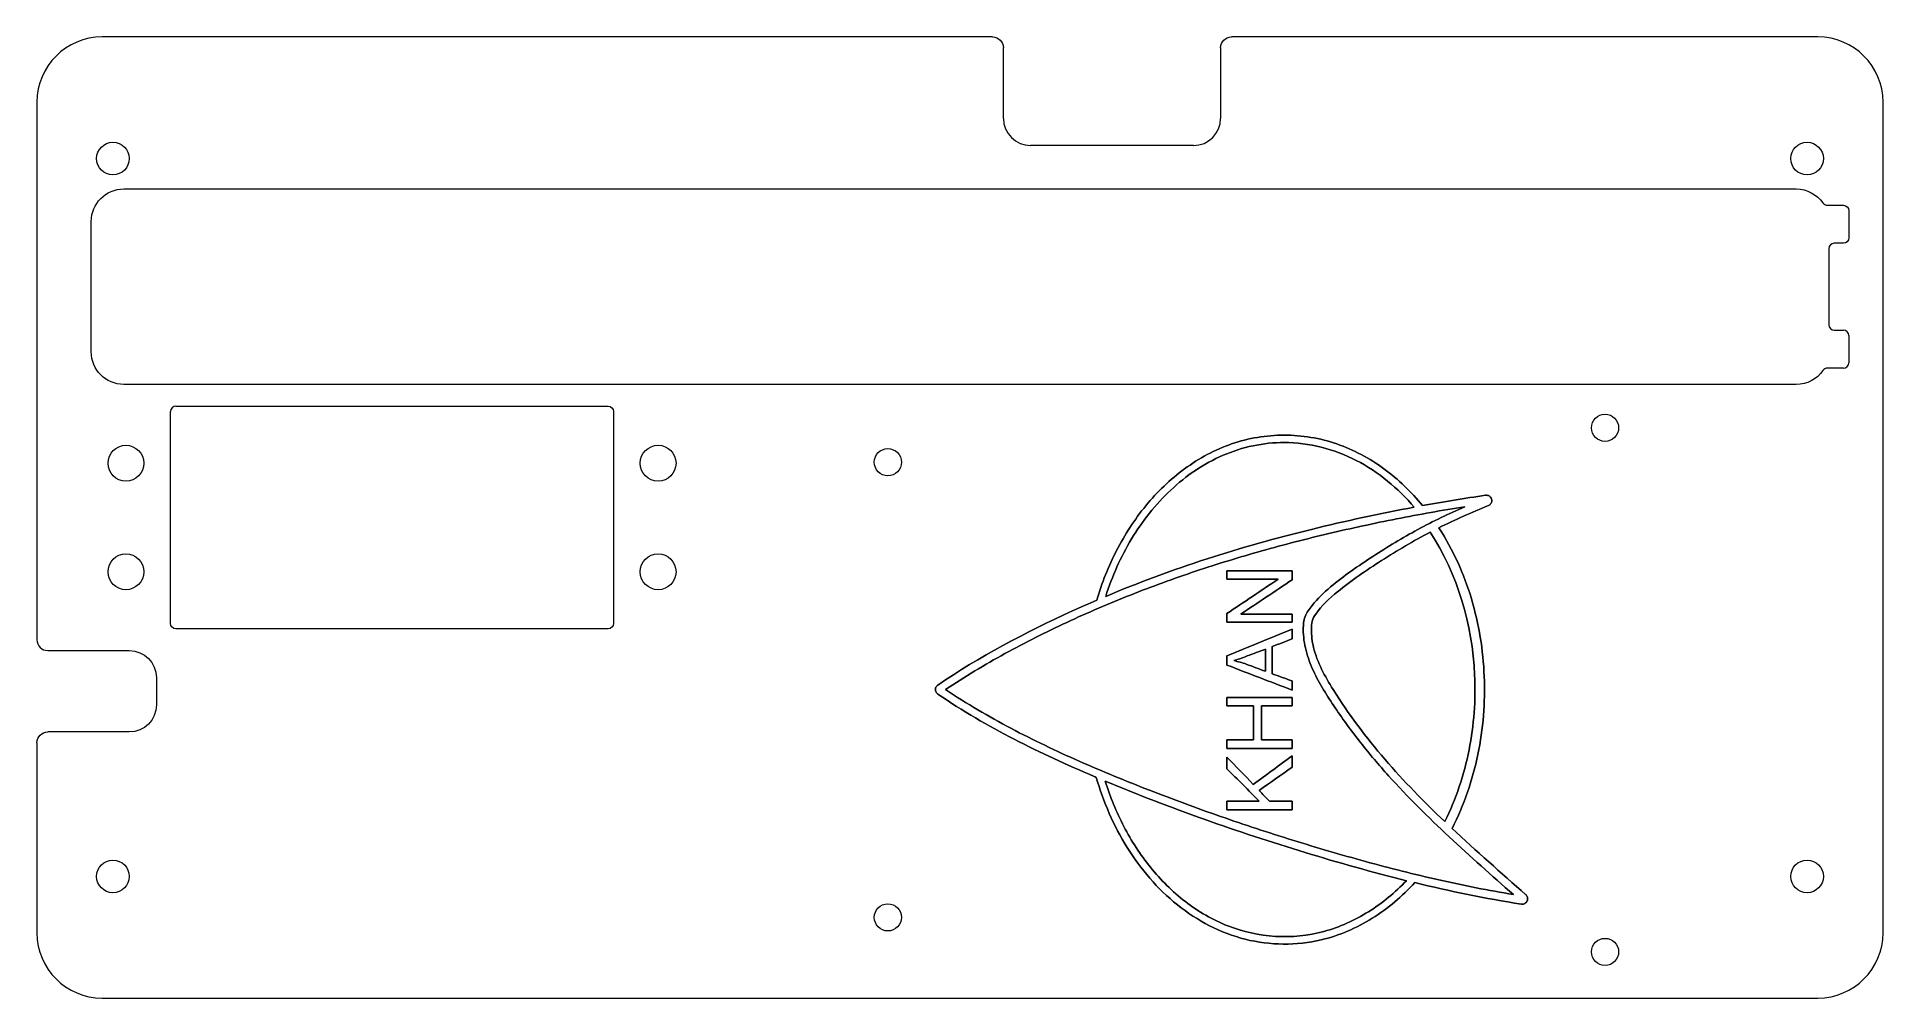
# Model space of a CAD drawing. Header units: millimetres. Extents: x -85 to 85, y -43 to 46.
import ezdxf

# ---------------------------------------------------------------- set-up
doc = ezdxf.new("R2010")
doc.units = ezdxf.units.MM
doc.layers.add('1', color=7, linetype='CONTINUOUS', true_color=0xffffff)

msp = doc.modelspace()

# ---------------------------------------------------------------- linework, layer by layer
at = {"layer": '1', "color": 252, "linetype": 'Continuous', "lineweight": 13}
for p, q in [((3, 46), (-79, 46)), ((79, 46), (25, 46)), ((4, 38.5), (4, 45)), ((24, 45), (24, 38.5)), ((-85, 40), (-85, -9.5)), ((85, -36.5), (85, 40)), ((21.5, 36), (6.5, 36)), ((-77, 32), (77, 32)), ((-80, 17), (-80, 29)), ((79.87, 30.5), (81.35, 30.5)), ((81.85, 30), (81.85, 27.5)), ((80, 26.5), (80, 19.5)), ((81.35, 27), (80.5, 27)), ((80.5, 19), (81.35, 19)), ((81.85, 18.5), (81.85, 16)), ((81.35, 15.5), (79.87, 15.5)), ((77, 14), (-77, 14)), ((-72.2, 12), (-32.4, 12)), ((-72.7, -8), (-72.7, 11.5)), ((-31.9, 11.5), (-31.9, -8)), ((-32.4, -8.5), (-72.2, -8.5)), ((-84, -10.5), (-76.5, -10.5)), ((-74, -13), (-74, -15.5)), ((-76.5, -18), (-84, -18)), ((-85, -19), (-85, -36.5)), ((-79, -42.5), (79, -42.5))]:
    msp.add_line(p, q, dxfattribs=at)
for centre, radius in [((-78, 34.8), 1.5), ((78, 34.8), 1.5), ((59.4, 10.01), 1.25), ((-76.8, 6.75), 1.65), ((-27.8, 6.75), 1.65), ((-6.64, 6.84), 1.25), ((-76.8, -3.25), 1.65), ((-27.8, -3.25), 1.65), ((-78, -31.3), 1.5), ((78, -31.3), 1.5), ((-6.64, -35.07), 1.25), ((59.4, -38.25), 1.25)]:
    msp.add_circle(centre, radius, dxfattribs=at)
for centre, radius, start, end in [((-79, 40), 6, 90, 180), ((79, 40), 6, 0, 90), ((6.5, 38.5), 2.5, 180, 270), ((21.5, 38.5), 2.5, 270, 0), ((79.87, 31), 0.5, 214.8499, 270), ((80.5, 26.5), 0.5, 90, 180), ((80.5, 19.5), 0.5, 180, 270), ((81.35, 18.5), 0.5, 0, 90), ((79.87, 15), 0.5, 90, 145.1501), ((81.35, 16), 0.5, 270, 0), ((-72.2, 11.5), 0.5, 90, 180), ((-84, -9.5), 1, 180, 270), ((-79, -36.5), 6, 180, 270), ((79, -36.5), 6, 270, 0)]:
    msp.add_arc(centre, radius, start, end, dxfattribs=at)
at = {"layer": '1', "color": 252, "linetype": 'Continuous', "lineweight": 13, "extrusion": (0, 0, -1)}
for centre, radius, start, end in [((-3, 45), 1, 90, 180), ((-25, 45), 1, 0, 90), ((77, 29), 3, 360, 90), ((-77, 29), 3, 90, 145.1501), ((-81.35, 30), 0.5, 90, 180), ((-81.35, 27.5), 0.5, 180, 270), ((77, 17), 3, 270, 360), ((-77, 17), 3, 214.8499, 270), ((32.4, 11.5), 0.5, 90, 180), ((72.2, -8), 0.5, 270, 0), ((32.4, -8), 0.5, 180, 270), ((76.5, -13), 2.5, 90, 180), ((76.5, -15.5), 2.5, 180, 270), ((84, -19), 1, 0, 90)]:
    msp.add_arc(centre, radius, start, end, dxfattribs=at)
at = {"layer": '1', "color": 252, "linetype": 'Continuous', "lineweight": 13}
for points in [[(42.6, 2.84), (41.56, 4.11), (39.17, 6.41), (34.79, 8.78), (29.86, 9.61), (24.92, 8.78), (20.55, 6.41), (16.96, 2.95), (14.28, -1.21), (13.06, -4.28), (12.6, -5.86)], [(12.6, -5.86), (13.06, -4.28), (14.28, -1.21), (16.96, 2.95), (20.55, 6.41), (24.92, 8.78), (29.86, 9.61), (34.79, 8.78), (39.17, 6.41), (41.56, 4.11), (42.6, 2.84)], [(42.6, 2.84), (44.55, 3.19), (46.49, 3.51), (48.4, 3.8)], [(48.4, 3.8), (46.49, 3.51), (44.55, 3.19), (42.6, 2.84)], [(46.49, 2.74), (44.39, 2.41), (40.2, 1.66), (33.96, 0.31), (27.78, -1.28), (21.67, -3.15), (15.68, -5.33), (9.81, -7.85), (4.1, -10.71), (0.45, -12.91), (-1.32, -14.09)], [(-1.32, -14.09), (0.45, -12.91), (4.1, -10.71), (9.81, -7.85), (15.68, -5.33), (21.67, -3.15), (27.78, -1.28), (33.96, 0.31), (40.2, 1.66), (44.39, 2.41), (46.49, 2.74)], [(48.66, 2.84), (47.13, 2.22), (45.58, 1.54), (44.09, 0.8)], [(44.09, 0.8), (45.58, 1.54), (47.13, 2.22), (48.66, 2.84)], [(45.31, -26.88), (46.41, -24.73), (47.99, -20.13), (48.56, -12.87), (47.4, -5.66), (45.41, -1.23), (44.09, 0.8)], [(44.09, 0.8), (45.41, -1.23), (47.4, -5.66), (48.56, -12.87), (47.99, -20.13), (46.41, -24.73), (45.31, -26.88)], [(30.58, -3.17), (28.58, -3.17), (26.58, -3.17), (24.58, -3.17)], [(24.58, -3.17), (26.58, -3.17), (28.58, -3.17), (30.58, -3.17)], [(24.58, -3.93), (24.58, -3.68), (24.58, -3.43), (24.58, -3.17)], [(24.58, -3.17), (24.58, -3.43), (24.58, -3.68), (24.58, -3.93)], [(30.58, -3.99), (30.58, -3.72), (30.58, -3.45), (30.58, -3.17)], [(30.58, -3.17), (30.58, -3.45), (30.58, -3.72), (30.58, -3.99)], [(24.58, -7.09), (26.15, -6.04), (27.72, -4.99), (29.29, -3.93)], [(29.29, -3.93), (27.72, -3.93), (26.15, -3.93), (24.58, -3.93)], [(29.29, -3.93), (27.72, -4.99), (26.15, -6.04), (24.58, -7.09)], [(24.58, -3.93), (26.15, -3.93), (27.72, -3.93), (29.29, -3.93)], [(25.86, -7.14), (27.44, -6.09), (29.01, -5.04), (30.58, -3.99)], [(30.58, -3.99), (29.01, -5.04), (27.44, -6.09), (25.86, -7.14)], [(24.58, -7.9), (24.58, -7.63), (24.58, -7.36), (24.58, -7.09)], [(24.58, -7.09), (24.58, -7.36), (24.58, -7.63), (24.58, -7.9)], [(24.58, -7.9), (26.58, -7.9), (28.58, -7.9), (30.58, -7.9)], [(30.58, -7.9), (28.58, -7.9), (26.58, -7.9), (24.58, -7.9)], [(30.58, -7.14), (29.01, -7.14), (27.44, -7.14), (25.86, -7.14)], [(25.86, -7.14), (27.44, -7.14), (29.01, -7.14), (30.58, -7.14)], [(30.58, -7.14), (30.58, -7.39), (30.58, -7.65), (30.58, -7.9)], [(30.58, -7.9), (30.58, -7.65), (30.58, -7.39), (30.58, -7.14)], [(24.58, -10.98), (26.58, -10.16), (28.58, -9.35), (30.58, -8.53)], [(30.58, -8.53), (28.58, -9.35), (26.58, -10.16), (24.58, -10.98)], [(28.76, -10.13), (29.37, -9.9), (29.97, -9.66), (30.58, -9.43)], [(30.58, -9.43), (29.97, -9.66), (29.37, -9.9), (28.76, -10.13)], [(28.76, -10.13), (28.76, -10.97), (28.76, -11.8), (28.76, -12.64)], [(28.76, -12.64), (28.76, -11.8), (28.76, -10.97), (28.76, -10.13)], [(30.58, -8.53), (30.58, -8.83), (30.58, -9.13), (30.58, -9.43)], [(30.58, -9.43), (30.58, -9.13), (30.58, -8.83), (30.58, -8.53)], [(24.58, -11.84), (24.58, -11.55), (24.58, -11.27), (24.58, -10.98)], [(24.58, -10.98), (24.58, -11.27), (24.58, -11.55), (24.58, -11.84)], [(24.58, -11.84), (26.58, -12.61), (28.58, -13.37), (30.58, -14.14)], [(30.58, -14.14), (28.58, -13.37), (26.58, -12.61), (24.58, -11.84)], [(25.21, -11.43), (25.59, -11.51), (25.98, -11.61), (26.36, -11.75)], [(26.36, -11.75), (25.98, -11.61), (25.59, -11.51), (25.21, -11.43)], [(28.12, -12.41), (27.53, -12.19), (26.94, -11.97), (26.36, -11.75)], [(26.36, -11.75), (26.94, -11.97), (27.53, -12.19), (28.12, -12.41)], [(28.12, -12.41), (28.12, -11.73), (28.12, -11.05), (28.12, -10.38)], [(28.12, -10.38), (28.12, -11.05), (28.12, -11.73), (28.12, -12.41)], [(30.58, -13.3), (29.97, -13.08), (29.37, -12.86), (28.76, -12.64)], [(28.76, -12.64), (29.37, -12.86), (29.97, -13.08), (30.58, -13.3)], [(30.58, -14.14), (30.58, -13.86), (30.58, -13.58), (30.58, -13.3)], [(30.58, -13.3), (30.58, -13.58), (30.58, -13.86), (30.58, -14.14)], [(50.96, -32.97), (48.66, -32.59), (44.09, -31.68), (37.32, -29.96), (30.61, -27.99), (23.98, -25.81), (17.42, -23.4), (10.96, -20.74), (4.64, -17.75), (0.62, -15.39), (-1.32, -14.09)], [(-1.32, -14.09), (0.62, -15.39), (4.64, -17.75), (10.96, -20.74), (17.42, -23.4), (23.98, -25.81), (30.61, -27.99), (37.32, -29.96), (44.09, -31.68), (48.66, -32.59), (50.96, -32.97)], [(30.58, -14.81), (28.58, -14.81), (26.58, -14.81), (24.58, -14.81)], [(24.58, -15.6), (24.58, -15.34), (24.58, -15.07), (24.58, -14.81)], [(24.58, -14.81), (26.58, -14.81), (28.58, -14.81), (30.58, -14.81)], [(24.58, -14.81), (24.58, -15.07), (24.58, -15.34), (24.58, -15.6)], [(30.58, -15.6), (30.58, -15.34), (30.58, -15.07), (30.58, -14.81)], [(30.58, -14.81), (30.58, -15.07), (30.58, -15.34), (30.58, -15.6)], [(24.58, -15.6), (25.4, -15.6), (26.22, -15.6), (27.04, -15.6)], [(27.04, -15.6), (26.22, -15.6), (25.4, -15.6), (24.58, -15.6)], [(27.04, -18.72), (27.04, -17.68), (27.04, -16.64), (27.04, -15.6)], [(27.04, -15.6), (27.04, -16.64), (27.04, -17.68), (27.04, -18.72)], [(27.75, -15.6), (27.75, -16.64), (27.75, -17.68), (27.75, -18.72)], [(27.75, -18.72), (27.75, -17.68), (27.75, -16.64), (27.75, -15.6)], [(27.75, -15.6), (28.7, -15.6), (29.64, -15.6), (30.58, -15.6)], [(30.58, -15.6), (29.64, -15.6), (28.7, -15.6), (27.75, -15.6)], [(24.58, -19.51), (24.58, -19.25), (24.58, -18.98), (24.58, -18.72)], [(24.58, -18.72), (24.58, -18.98), (24.58, -19.25), (24.58, -19.51)], [(27.04, -18.72), (26.22, -18.72), (25.4, -18.72), (24.58, -18.72)], [(24.58, -18.72), (25.4, -18.72), (26.22, -18.72), (27.04, -18.72)], [(24.58, -19.51), (26.58, -19.51), (28.58, -19.51), (30.58, -19.51)], [(30.58, -19.51), (28.58, -19.51), (26.58, -19.51), (24.58, -19.51)], [(24.58, -21.39), (24.58, -21.03), (24.58, -20.67), (24.58, -20.31)], [(24.58, -20.31), (24.58, -20.67), (24.58, -21.03), (24.58, -21.39)], [(27.01, -22.83), (26.2, -21.99), (25.39, -21.15), (24.58, -20.31)], [(24.58, -20.31), (25.39, -21.15), (26.2, -21.99), (27.01, -22.83)], [(30.58, -20.2), (29.39, -21.07), (28.2, -21.95), (27.01, -22.83)], [(27.01, -22.83), (28.2, -21.95), (29.39, -21.07), (30.58, -20.2)], [(27.75, -18.72), (28.7, -18.72), (29.64, -18.72), (30.58, -18.72)], [(30.58, -18.72), (29.64, -18.72), (28.7, -18.72), (27.75, -18.72)], [(30.58, -19.51), (30.58, -19.25), (30.58, -18.98), (30.58, -18.72)], [(30.58, -18.72), (30.58, -18.98), (30.58, -19.25), (30.58, -19.51)], [(30.58, -21.25), (30.58, -20.9), (30.58, -20.55), (30.58, -20.2)], [(30.58, -20.2), (30.58, -20.55), (30.58, -20.9), (30.58, -21.25)], [(24.58, -21.39), (25.57, -22.38), (26.56, -23.37), (27.56, -24.37)], [(27.56, -24.37), (26.56, -23.37), (25.57, -22.38), (24.58, -21.39)], [(30.58, -21.25), (29.57, -21.96), (28.56, -22.67), (27.54, -23.38)], [(27.54, -23.38), (28.56, -22.67), (29.57, -21.96), (30.58, -21.25)], [(41.11, -31.69), (40.07, -32.77), (37.73, -34.72), (33.58, -36.6), (29.03, -37.06), (24.57, -36.07), (20.64, -33.77), (17.41, -30.56), (14.96, -26.76), (13.82, -23.96), (13.37, -22.52)], [(13.37, -22.52), (13.82, -23.96), (14.96, -26.76), (17.41, -30.56), (20.64, -33.77), (24.57, -36.07), (29.03, -37.06), (33.58, -36.6), (37.73, -34.72), (40.07, -32.77), (41.11, -31.69)], [(28.5, -24.37), (28.18, -24.04), (27.86, -23.71), (27.54, -23.38)], [(27.54, -23.38), (27.86, -23.71), (28.18, -24.04), (28.5, -24.37)], [(24.58, -24.37), (25.57, -24.37), (26.56, -24.37), (27.56, -24.37)], [(24.58, -24.37), (24.58, -24.63), (24.58, -24.9), (24.58, -25.16)], [(27.56, -24.37), (26.56, -24.37), (25.57, -24.37), (24.58, -24.37)], [(24.58, -25.16), (24.58, -24.9), (24.58, -24.63), (24.58, -24.37)], [(24.58, -25.16), (26.58, -25.16), (28.58, -25.16), (30.58, -25.16)], [(30.58, -25.16), (28.58, -25.16), (26.58, -25.16), (24.58, -25.16)], [(30.58, -24.37), (29.89, -24.37), (29.19, -24.37), (28.5, -24.37)], [(28.5, -24.37), (29.19, -24.37), (29.89, -24.37), (30.58, -24.37)], [(30.58, -24.37), (30.58, -24.63), (30.58, -24.9), (30.58, -25.16)], [(30.58, -25.16), (30.58, -24.9), (30.58, -24.63), (30.58, -24.37)], [(45.31, -26.88), (47.53, -28.96), (49.83, -30.97), (52.1, -32.98)], [(52.1, -32.98), (49.83, -30.97), (47.53, -28.96), (45.31, -26.88)], [(41.87, -31.87), (45.11, -32.66), (48.38, -33.33), (51.69, -33.85)], [(51.69, -33.85), (48.38, -33.33), (45.11, -32.66), (41.87, -31.87)]]:
    msp.add_open_spline(points, degree=3, dxfattribs=at)
for points, knots in [([(13.42, -5.51), (14.01, -3.67), (15.59, -0.09), (19.2, 4.49), (24.07, 7.82), (30.23, 9.16), (35.59, 7.76), (39.43, 5.19), (41.08, 3.57), (41.83, 2.7)], [0, 0, 0, 0, 0.156757, 0.313514, 0.470271, 0.627028, 0.813514, 0.906757, 1, 1, 1, 1]), ([(41.83, 2.7), (41.08, 3.57), (39.43, 5.19), (35.59, 7.76), (30.23, 9.16), (24.07, 7.82), (19.2, 4.49), (15.59, -0.09), (14.01, -3.67), (13.42, -5.51)], [0, 0, 0, 0, 0.093243, 0.186486, 0.372972, 0.529729, 0.686486, 0.843243, 1, 1, 1, 1]), ([(48.95, 3.43), (48.93, 3.51), (48.9, 3.57), (48.81, 3.67), (48.77, 3.71), (48.68, 3.76), (48.63, 3.78), (48.55, 3.8), (48.5, 3.8), (48.44, 3.8), (48.42, 3.8), (48.4, 3.8)], [0, 0, 0, 0, 0.359901, 0.359901, 0.597328, 0.597328, 0.778662, 0.778662, 0.926425, 0.926425, 1, 1, 1, 1]), ([(48.4, 3.8), (48.42, 3.8), (48.44, 3.8), (48.5, 3.8), (48.55, 3.8), (48.63, 3.78), (48.68, 3.76), (48.77, 3.71), (48.81, 3.67), (48.9, 3.57), (48.93, 3.51), (48.95, 3.43)], [0, 0, 0, 0, 0.073575, 0.073575, 0.221338, 0.221338, 0.402672, 0.402672, 0.640099, 0.640099, 1, 1, 1, 1]), ([(48.95, 3.43), (48.96, 3.4), (48.97, 3.36), (48.97, 3.26), (48.96, 3.19), (48.92, 3.08), (48.9, 3.04), (48.84, 2.96), (48.81, 2.93), (48.74, 2.88), (48.7, 2.86), (48.66, 2.84)], [0, 0, 0, 0, 0.177967, 0.177967, 0.478944, 0.478944, 0.694734, 0.694734, 0.846728, 0.846728, 1, 1, 1, 1]), ([(48.66, 2.84), (48.7, 2.86), (48.74, 2.88), (48.81, 2.93), (48.84, 2.96), (48.9, 3.04), (48.92, 3.08), (48.96, 3.19), (48.97, 3.26), (48.97, 3.36), (48.96, 3.4), (48.95, 3.43)], [0, 0, 0, 0, 0.153272, 0.153272, 0.305266, 0.305266, 0.521056, 0.521056, 0.822033, 0.822033, 1, 1, 1, 1]), ([(41.83, 2.7), (38.66, 2.11), (28.84, 0), (19.57, -2.93), (13.42, -5.51)], [0, 0, 0, 0, 0.323894, 1, 1, 1, 1]), ([(13.42, -5.51), (19.57, -2.93), (28.84, 0), (38.66, 2.11), (41.83, 2.7)], [0, 0, 0, 0, 0.676106, 1, 1, 1, 1]), ([(46.49, 2.74), (45.75, 2.42), (44.29, 1.76), (42.15, 0.66), (40.06, -0.54), (38.02, -1.82), (36.02, -3.16), (34.09, -4.61), (32.64, -5.99), (31.81, -7.16), (31.62, -7.94), (31.61, -8.34), (31.61, -8.54)], [0, 0, 0, 0, 0.125, 0.25, 0.375, 0.5, 0.625, 0.75, 0.875, 0.9375, 0.96875, 1, 1, 1, 1]), ([(31.61, -8.54), (31.61, -8.34), (31.62, -7.94), (31.81, -7.16), (32.64, -5.99), (34.09, -4.61), (36.02, -3.16), (38.02, -1.82), (40.06, -0.54), (42.15, 0.66), (44.29, 1.76), (45.75, 2.42), (46.49, 2.74)], [0, 0, 0, 0, 0.03125, 0.0625, 0.125, 0.25, 0.375, 0.5, 0.625, 0.75, 0.875, 1, 1, 1, 1]), ([(32.36, -8.54), (32.36, -8.29), (32.36, -7.78), (33.12, -6.51), (35.26, -4.58), (38.86, -2.13), (41.74, -0.41), (43.3, 0.4)], [0, 0, 0, 0, 0.051883, 0.102092, 0.299357, 0.641451, 1, 1, 1, 1]), ([(43.3, 0.4), (41.74, -0.41), (38.86, -2.13), (35.26, -4.58), (33.12, -6.51), (32.36, -7.78), (32.36, -8.29), (32.36, -8.54)], [0, 0, 0, 0, 0.358549, 0.700643, 0.897908, 0.948117, 1, 1, 1, 1]), ([(44.64, -26.25), (45.68, -24.18), (46.42, -21.93), (47.33, -17.36), (47.5, -15.06), (47.17, -8.11), (45.83, -3.47), (43.3, 0.4)], [0, 0, 0, 0, 0.25, 0.25, 0.5, 0.5, 1, 1, 1, 1]), ([(43.3, 0.4), (45.83, -3.47), (47.17, -8.11), (47.5, -15.06), (47.33, -17.36), (46.42, -21.93), (45.68, -24.18), (44.64, -26.25)], [0, 0, 0, 0, 0.5, 0.5, 0.75, 0.75, 1, 1, 1, 1]), ([(-2.04, -13.68), (1.74, -11.1), (6.76, -8.42), (11.85, -6.18), (12.6, -5.86)], [0, 0, 0, 0, 0.85334, 1, 1, 1, 1]), ([(12.6, -5.86), (11.85, -6.18), (6.76, -8.42), (1.74, -11.1), (-2.04, -13.68)], [0, 0, 0, 0, 0.14666, 1, 1, 1, 1]), ([(50.96, -32.97), (48.97, -31.22), (45, -27.71), (40.29, -23.06), (37.29, -19.53), (35.68, -17.42), (34.55, -15.79), (33.46, -14.13), (32.5, -12.39), (31.79, -10.52), (31.61, -9.21), (31.61, -8.54)], [0, 0, 0, 0, 0.25, 0.5, 0.625, 0.6875, 0.75, 0.8125, 0.875, 0.9375, 1, 1, 1, 1]), ([(31.61, -8.54), (31.61, -9.21), (31.79, -10.52), (32.5, -12.39), (33.46, -14.13), (34.55, -15.79), (35.68, -17.42), (37.29, -19.53), (40.29, -23.06), (45, -27.71), (48.97, -31.22), (50.96, -32.97)], [0, 0, 0, 0, 0.0625, 0.125, 0.1875, 0.25, 0.3125, 0.375, 0.5, 0.75, 1, 1, 1, 1]), ([(32.36, -8.54), (32.36, -9.12), (32.61, -11.09), (36.24, -17.62), (40.8, -22.59), (44.64, -26.25)], [0, 0, 0, 0, 0.077086, 0.272334, 1, 1, 1, 1]), ([(44.64, -26.25), (40.8, -22.59), (36.24, -17.62), (32.61, -11.09), (32.36, -9.12), (32.36, -8.54)], [0, 0, 0, 0, 0.727666, 0.922914, 1, 1, 1, 1]), ([(25.21, -11.43), (25.53, -11.34), (25.95, -11.19), (27.01, -10.79), (27.56, -10.59), (28.12, -10.38)], [0, 0, 0, 0, 0.476825, 0.476825, 1, 1, 1, 1]), ([(28.12, -10.38), (27.56, -10.59), (27.01, -10.79), (25.95, -11.19), (25.53, -11.34), (25.21, -11.43)], [0, 0, 0, 0, 0.523175, 0.523175, 1, 1, 1, 1]), ([(-2.04, -13.68), (-2.08, -13.71), (-2.11, -13.74), (-2.17, -13.8), (-2.19, -13.84), (-2.24, -13.92), (-2.25, -13.98), (-2.26, -14.05), (-2.26, -14.07), (-2.26, -14.09)], [0, 0, 0, 0, 0.247127, 0.247127, 0.49225, 0.49225, 0.838099, 0.838099, 1, 1, 1, 1]), ([(-2.26, -14.09), (-2.26, -14.07), (-2.26, -14.05), (-2.25, -13.98), (-2.24, -13.92), (-2.19, -13.84), (-2.17, -13.8), (-2.11, -13.74), (-2.08, -13.71), (-2.04, -13.68)], [0, 0, 0, 0, 0.161901, 0.161901, 0.50775, 0.50775, 0.752873, 0.752873, 1, 1, 1, 1]), ([(-2.26, -14.09), (-2.26, -14.15), (-2.25, -14.21), (-2.22, -14.3), (-2.2, -14.35), (-2.15, -14.42), (-2.12, -14.45), (-2.07, -14.49), (-2.06, -14.5), (-2.04, -14.51)], [0, 0, 0, 0, 0.390373, 0.390373, 0.670816, 0.670816, 0.906126, 0.906126, 1, 1, 1, 1]), ([(-2.04, -14.51), (-2.06, -14.5), (-2.07, -14.49), (-2.12, -14.45), (-2.15, -14.42), (-2.2, -14.35), (-2.22, -14.3), (-2.25, -14.21), (-2.26, -14.15), (-2.26, -14.09)], [0, 0, 0, 0, 0.093874, 0.093874, 0.329184, 0.329184, 0.609627, 0.609627, 1, 1, 1, 1]), ([(12.55, -22.18), (12.49, -22.15), (7.44, -20), (2.51, -17.61), (-2.04, -14.51)], [0, 0, 0, 0, 0.012777, 1, 1, 1, 1]), ([(-2.04, -14.51), (2.51, -17.61), (7.44, -20), (12.49, -22.15), (12.55, -22.18)], [0, 0, 0, 0, 0.987223, 1, 1, 1, 1]), ([(41.87, -31.87), (41.3, -32.5), (40.07, -33.69), (37.31, -35.71), (32.73, -37.69), (26.13, -37.64), (19.72, -34.25), (15.09, -28.82), (13.2, -24.43), (12.55, -22.18)], [0, 0, 0, 0, 0.06637, 0.132741, 0.265482, 0.449111, 0.632741, 0.81637, 1, 1, 1, 1]), ([(12.55, -22.18), (13.2, -24.43), (15.09, -28.82), (19.72, -34.25), (26.13, -37.64), (32.73, -37.69), (37.31, -35.71), (40.07, -33.69), (41.3, -32.5), (41.87, -31.87)], [0, 0, 0, 0, 0.18363, 0.367259, 0.550889, 0.734518, 0.867259, 0.93363, 1, 1, 1, 1]), ([(41.11, -31.69), (37.97, -30.91), (28.61, -28.27), (19.38, -25.03), (13.37, -22.52)], [0, 0, 0, 0, 0.331239, 1, 1, 1, 1]), ([(13.37, -22.52), (19.38, -25.03), (28.61, -28.27), (37.97, -30.91), (41.11, -31.69)], [0, 0, 0, 0, 0.668761, 1, 1, 1, 1]), ([(52.22, -33.57), (52.22, -33.57), (52.21, -33.58), (52.18, -33.65), (52.13, -33.7), (52.04, -33.77), (52, -33.8), (51.91, -33.83), (51.86, -33.85), (51.78, -33.85), (51.73, -33.85), (51.69, -33.85)], [0, 0, 0, 0, 0.053634, 0.053634, 0.398814, 0.398814, 0.647122, 0.647122, 0.822838, 0.822838, 1, 1, 1, 1]), ([(51.69, -33.85), (51.73, -33.85), (51.78, -33.85), (51.86, -33.85), (51.91, -33.83), (52, -33.8), (52.04, -33.77), (52.13, -33.7), (52.18, -33.65), (52.21, -33.58), (52.22, -33.57), (52.22, -33.57)], [0, 0, 0, 0, 0.177162, 0.177162, 0.352878, 0.352878, 0.601186, 0.601186, 0.946366, 0.946366, 1, 1, 1, 1]), ([(52.22, -33.57), (52.25, -33.51), (52.26, -33.45), (52.27, -33.33), (52.27, -33.28), (52.24, -33.18), (52.22, -33.14), (52.18, -33.07), (52.15, -33.03), (52.12, -32.99), (52.11, -32.99), (52.1, -32.98)], [0, 0, 0, 0, 0.336902, 0.336902, 0.590847, 0.590847, 0.788551, 0.788551, 0.953879, 0.953879, 1, 1, 1, 1]), ([(52.1, -32.98), (52.11, -32.99), (52.12, -32.99), (52.15, -33.03), (52.18, -33.07), (52.22, -33.14), (52.24, -33.18), (52.27, -33.28), (52.27, -33.33), (52.26, -33.45), (52.25, -33.51), (52.22, -33.57)], [0, 0, 0, 0, 0.046121, 0.046121, 0.211449, 0.211449, 0.409153, 0.409153, 0.663098, 0.663098, 1, 1, 1, 1])]:
    msp.add_open_spline(points, degree=3, knots=knots, dxfattribs=at)

doc.saveas('drawing.dxf')
